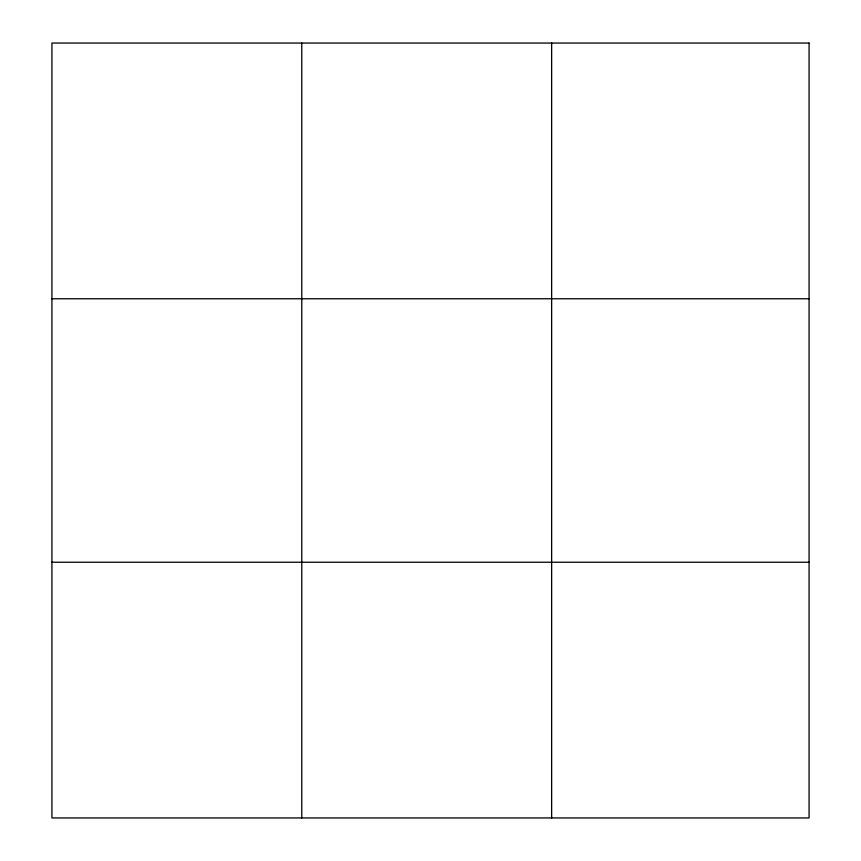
<?xml version="1.0" encoding="UTF-8"?>
<svg xmlns="http://www.w3.org/2000/svg" width="861" height="861" viewBox="0 0 861 861"><rect width="100%" height="100%" fill="white"/><g stroke="black" fill="none" stroke-linecap="round" stroke-linejoin="round"><path stroke-width="1.29" d="M301.78 817.95L301.78 43.05M551.643 817.95L551.643 43.05M51.929 298.767L809.071 298.767M51.929 562.233L809.071 562.233M809.071 43.05L809.071 817.95L51.929 817.95L51.929 43.05L809.071 43.05"/></g></svg>
